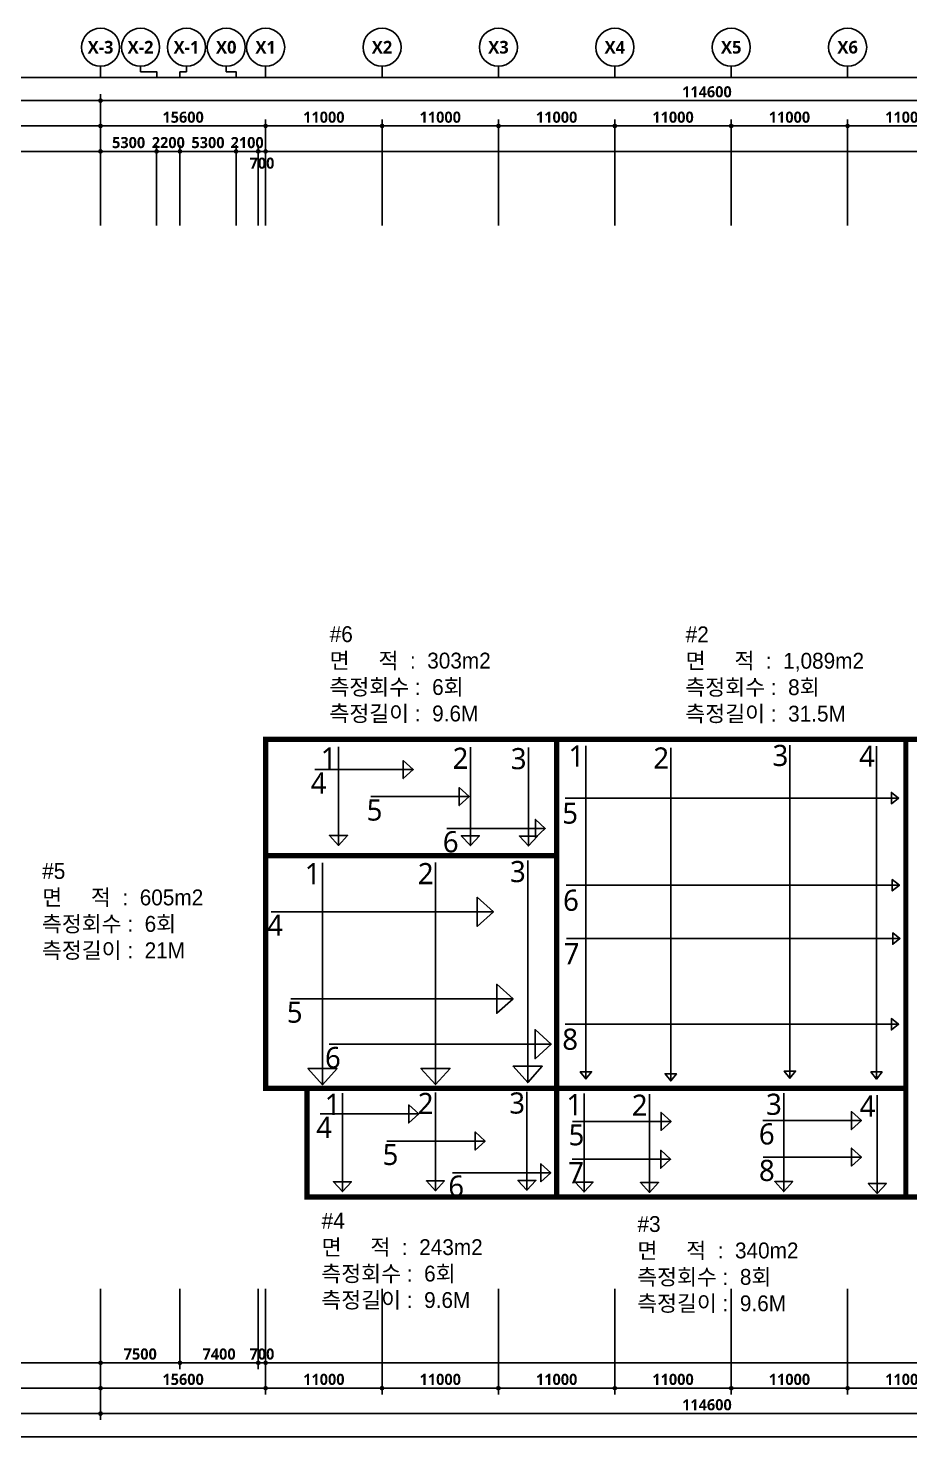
# Model space of a CAD drawing. Header units: millimetres. Extents: x -5354 to 981672, y -957001 to -780013.
# Drawn here: x 296646 to 379962, y -928197 to -794976 of the extents above; entities that cross this region are included whole.
import ezdxf
from ezdxf.enums import TextEntityAlignment as Align

# ---------------------------------------------------------------- set-up
doc = ezdxf.new("R2010")
doc.units = ezdxf.units.MM
doc.header["$LTSCALE"] = 300
doc.header["$MEASUREMENT"] = 0
doc.header["$PDSIZE"] = -10
doc.layers.get('0').update_dxf_attribs({"linetype": 'CONTINUOUS'})
doc.layers.get('Defpoints').update_dxf_attribs({"color": 153, "linetype": 'CONTINUOUS'})
for name, color, linetype in [('0.box', 2, 'CONTINUOUS'), ('0.line', 3, 'CONTINUOUS'), ('9-텍스트', 3, 'CONTINUOUS'), ('A-ANNO-TEXT1', 7, 'CONTINUOUS'), ('A-ST-AXIS-BUB', 7, 'CONTINUOUS'), ('A-ST-AXIS-DIM', 7, 'CONTINUOUS'), ('X-SEC-종$0$A-ST-AXIS-BUB', 7, 'CONTINUOUS'), ('검수라인', 3, 'CONTINUOUS')]:
    doc.layers.add(name, color=color, linetype=linetype)
doc.layers.add('Defpoint', color=161, linetype='CONTINUOUS', plot=False)
doc.styles.add('RXHS', font='')
doc.styles.add('SH_대대리576', font='')
doc.styles.add('운율4', font='malgun.ttf')
doc.styles.get('RXHS').set_extended_font_data('HY울릉도L')
doc.styles.get('SH_대대리576').set_extended_font_data('NanumGothic', bold=True)
doc.dimstyles.new('SHP 600', dxfattribs={"dimscale": 300, "dimtxt": 3.5, "dimasz": 1, "dimexe": 2, "dimexo": 2, "dimgap": 1, "dimtad": 1, "dimdec": 0, "dimzin": 0, "dimdsep": 46, "dimtxsty": 'SH_대대리576', "dimblk": 'DIMDOT', "dimcen": 0.09, "dimclrt": 3, "dimadec": 0, "dimazin": 1, "dimtfac": 1, "dimtdec": 0, "dimtix": 1, "dimtmove": 2, "dimatfit": 0, "dimldrblk": 'DIMDOT', "dimfxl": 1, "dimtolj": 1, "dimtzin": 0, "dimarcsym": 0})

# ---------------------------------------------------------------- blocks, each defined once
blk = doc.blocks.new('DIMDOT')
at = {"color": 0}
blk.add_line((-2, 0), (2, 0), dxfattribs=at)
for radius in [0.5, 0.25]:
    blk.add_circle((0, 0), radius, dxfattribs=at)
blk = doc.blocks.new('*D223')
at = {"layer": 'A-ST-AXIS-DIM', "color": 0, "lineweight": -2, "transparency": 16777216}
for p, q in [((303487, -813626), (303487, -801226)), ((417787, -801826), (303787, -801826)), ((418087, -813626), (418087, -801226))]:
    blk.add_line(p, q, dxfattribs=at)
at = {"layer": 'Defpoints', "color": 0, "transparency": 16777216}
for p in [(303487, -801826), (303487, -814226), (418087, -814226)]:
    blk.add_point(p, dxfattribs=at)
at = {"layer": 'A-ST-AXIS-DIM', "color": 0, "lineweight": -2, "transparency": 16777216, "xscale": 300, "yscale": 300, "zscale": 300, "rotation": 180}
blk.add_blockref('DIMDOT', (303487, -801826), dxfattribs=at)
at = {"layer": 'A-ST-AXIS-DIM', "color": 0, "lineweight": -2, "transparency": 16777216, "xscale": 300, "yscale": 300, "zscale": 300}
blk.add_blockref('DIMDOT', (418087, -801826), dxfattribs=at)
at = {"layer": 'A-ST-AXIS-DIM', "color": 3, "transparency": 16777216, "insert": (360787, -801001), "char_height": 1050, "attachment_point": 5, "style": 'SH_대대리576'}
blk.add_mtext('\\A1;114600', dxfattribs=at)
blk = doc.blocks.new('*D222')
at = {"layer": 'A-ST-AXIS-DIM', "color": 0, "lineweight": -2, "transparency": 16777216}
for p, q in [((319087, -813626), (319087, -803626)), ((329787, -804226), (319387, -804226)), ((330087, -813626), (330087, -803626))]:
    blk.add_line(p, q, dxfattribs=at)
at = {"layer": 'Defpoints', "color": 0, "transparency": 16777216}
for p in [(319087, -804226), (319087, -814226), (330087, -814226)]:
    blk.add_point(p, dxfattribs=at)
at = {"layer": 'A-ST-AXIS-DIM', "color": 0, "lineweight": -2, "transparency": 16777216, "xscale": 300, "yscale": 300, "zscale": 300, "rotation": 180}
blk.add_blockref('DIMDOT', (319087, -804226), dxfattribs=at)
at = {"layer": 'A-ST-AXIS-DIM', "color": 0, "lineweight": -2, "transparency": 16777216, "xscale": 300, "yscale": 300, "zscale": 300}
blk.add_blockref('DIMDOT', (330087, -804226), dxfattribs=at)
at = {"layer": 'A-ST-AXIS-DIM', "color": 3, "transparency": 16777216, "insert": (324587, -803401), "char_height": 1050, "attachment_point": 5, "style": 'SH_대대리576'}
blk.add_mtext('\\A1;11000', dxfattribs=at)
blk = doc.blocks.new('*D221')
at = {"layer": 'A-ST-AXIS-DIM', "color": 0, "lineweight": -2, "transparency": 16777216}
for p, q in [((330087, -813626), (330087, -803626)), ((340787, -804226), (330387, -804226)), ((341087, -813626), (341087, -803626))]:
    blk.add_line(p, q, dxfattribs=at)
at = {"layer": 'Defpoints', "color": 0, "transparency": 16777216}
for p in [(330087, -804226), (330087, -814226), (341087, -814226)]:
    blk.add_point(p, dxfattribs=at)
at = {"layer": 'A-ST-AXIS-DIM', "color": 0, "lineweight": -2, "transparency": 16777216, "xscale": 300, "yscale": 300, "zscale": 300, "rotation": 180}
blk.add_blockref('DIMDOT', (330087, -804226), dxfattribs=at)
at = {"layer": 'A-ST-AXIS-DIM', "color": 0, "lineweight": -2, "transparency": 16777216, "xscale": 300, "yscale": 300, "zscale": 300}
blk.add_blockref('DIMDOT', (341087, -804226), dxfattribs=at)
at = {"layer": 'A-ST-AXIS-DIM', "color": 3, "transparency": 16777216, "insert": (335587, -803401), "char_height": 1050, "attachment_point": 5, "style": 'SH_대대리576'}
blk.add_mtext('\\A1;11000', dxfattribs=at)
blk = doc.blocks.new('*D220')
at = {"layer": 'A-ST-AXIS-DIM', "color": 0, "lineweight": -2, "transparency": 16777216}
for p, q in [((341087, -813626), (341087, -803626)), ((351787, -804226), (341387, -804226)), ((352087, -813626), (352087, -803626))]:
    blk.add_line(p, q, dxfattribs=at)
at = {"layer": 'Defpoints', "color": 0, "transparency": 16777216}
for p in [(341087, -804226), (341087, -814226), (352087, -814226)]:
    blk.add_point(p, dxfattribs=at)
at = {"layer": 'A-ST-AXIS-DIM', "color": 0, "lineweight": -2, "transparency": 16777216, "xscale": 300, "yscale": 300, "zscale": 300, "rotation": 180}
blk.add_blockref('DIMDOT', (341087, -804226), dxfattribs=at)
at = {"layer": 'A-ST-AXIS-DIM', "color": 0, "lineweight": -2, "transparency": 16777216, "xscale": 300, "yscale": 300, "zscale": 300}
blk.add_blockref('DIMDOT', (352087, -804226), dxfattribs=at)
at = {"layer": 'A-ST-AXIS-DIM', "color": 3, "transparency": 16777216, "insert": (346587, -803401), "char_height": 1050, "attachment_point": 5, "style": 'SH_대대리576'}
blk.add_mtext('\\A1;11000', dxfattribs=at)
blk = doc.blocks.new('*D207')
at = {"layer": 'A-ST-AXIS-DIM', "color": 0, "lineweight": -2, "transparency": 16777216}
for p, q in [((352087, -813626), (352087, -803626)), ((362787, -804226), (352387, -804226)), ((363087, -813626), (363087, -803626))]:
    blk.add_line(p, q, dxfattribs=at)
at = {"layer": 'Defpoints', "color": 0, "transparency": 16777216}
for p in [(352087, -804226), (352087, -814226), (363087, -814226)]:
    blk.add_point(p, dxfattribs=at)
at = {"layer": 'A-ST-AXIS-DIM', "color": 0, "lineweight": -2, "transparency": 16777216, "xscale": 300, "yscale": 300, "zscale": 300, "rotation": 180}
blk.add_blockref('DIMDOT', (352087, -804226), dxfattribs=at)
at = {"layer": 'A-ST-AXIS-DIM', "color": 0, "lineweight": -2, "transparency": 16777216, "xscale": 300, "yscale": 300, "zscale": 300}
blk.add_blockref('DIMDOT', (363087, -804226), dxfattribs=at)
at = {"layer": 'A-ST-AXIS-DIM', "color": 3, "transparency": 16777216, "insert": (357587, -803401), "char_height": 1050, "attachment_point": 5, "style": 'SH_대대리576'}
blk.add_mtext('\\A1;11000', dxfattribs=at)
blk = doc.blocks.new('*D206')
at = {"layer": 'A-ST-AXIS-DIM', "color": 0, "lineweight": -2, "transparency": 16777216}
for p, q in [((363087, -813626), (363087, -803626)), ((373787, -804226), (363387, -804226)), ((374087, -813626), (374087, -803626))]:
    blk.add_line(p, q, dxfattribs=at)
at = {"layer": 'Defpoints', "color": 0, "transparency": 16777216}
for p in [(363087, -804226), (363087, -814226), (374087, -814226)]:
    blk.add_point(p, dxfattribs=at)
at = {"layer": 'A-ST-AXIS-DIM', "color": 0, "lineweight": -2, "transparency": 16777216, "xscale": 300, "yscale": 300, "zscale": 300, "rotation": 180}
blk.add_blockref('DIMDOT', (363087, -804226), dxfattribs=at)
at = {"layer": 'A-ST-AXIS-DIM', "color": 0, "lineweight": -2, "transparency": 16777216, "xscale": 300, "yscale": 300, "zscale": 300}
blk.add_blockref('DIMDOT', (374087, -804226), dxfattribs=at)
at = {"layer": 'A-ST-AXIS-DIM', "color": 3, "transparency": 16777216, "insert": (368587, -803401), "char_height": 1050, "attachment_point": 5, "style": 'SH_대대리576'}
blk.add_mtext('\\A1;11000', dxfattribs=at)
blk = doc.blocks.new('*D205')
at = {"layer": 'A-ST-AXIS-DIM', "color": 0, "lineweight": -2, "transparency": 16777216}
for p, q in [((374087, -813626), (374087, -803626)), ((384787, -804226), (374387, -804226)), ((385087, -813626), (385087, -803626))]:
    blk.add_line(p, q, dxfattribs=at)
at = {"layer": 'Defpoints', "color": 0, "transparency": 16777216}
for p in [(374087, -804226), (374087, -814226), (385087, -814226)]:
    blk.add_point(p, dxfattribs=at)
at = {"layer": 'A-ST-AXIS-DIM', "color": 0, "lineweight": -2, "transparency": 16777216, "xscale": 300, "yscale": 300, "zscale": 300, "rotation": 180}
blk.add_blockref('DIMDOT', (374087, -804226), dxfattribs=at)
at = {"layer": 'A-ST-AXIS-DIM', "color": 0, "lineweight": -2, "transparency": 16777216, "xscale": 300, "yscale": 300, "zscale": 300}
blk.add_blockref('DIMDOT', (385087, -804226), dxfattribs=at)
at = {"layer": 'A-ST-AXIS-DIM', "color": 3, "transparency": 16777216, "insert": (379587, -803401), "char_height": 1050, "attachment_point": 5, "style": 'SH_대대리576'}
blk.add_mtext('\\A1;11000', dxfattribs=at)
blk = doc.blocks.new('*D201')
at = {"layer": 'A-ST-AXIS-DIM', "color": 0, "lineweight": -2, "transparency": 16777216}
for p, q in [((303487, -813626), (303487, -803626)), ((318787, -804226), (303787, -804226)), ((319087, -813626), (319087, -803626))]:
    blk.add_line(p, q, dxfattribs=at)
at = {"layer": 'Defpoints', "color": 0, "transparency": 16777216}
for p in [(303487, -804226), (303487, -814226), (319087, -814226)]:
    blk.add_point(p, dxfattribs=at)
at = {"layer": 'A-ST-AXIS-DIM', "color": 0, "lineweight": -2, "transparency": 16777216, "xscale": 300, "yscale": 300, "zscale": 300, "rotation": 180}
blk.add_blockref('DIMDOT', (303487, -804226), dxfattribs=at)
at = {"layer": 'A-ST-AXIS-DIM', "color": 0, "lineweight": -2, "transparency": 16777216, "xscale": 300, "yscale": 300, "zscale": 300}
blk.add_blockref('DIMDOT', (319087, -804226), dxfattribs=at)
at = {"layer": 'A-ST-AXIS-DIM', "color": 3, "transparency": 16777216, "insert": (311287, -803401), "char_height": 1050, "attachment_point": 5, "style": 'SH_대대리576'}
blk.add_mtext('\\A1;15600', dxfattribs=at)
blk = doc.blocks.new('*D144')
at = {"layer": 'A-ST-AXIS-DIM', "color": 0, "lineweight": -2, "transparency": 16777216}
for p, q in [((374087, -914197), (374087, -924197)), ((385087, -914197), (385087, -924197)), ((374387, -923597), (384787, -923597))]:
    blk.add_line(p, q, dxfattribs=at)
at = {"layer": 'Defpoints', "color": 0, "transparency": 16777216}
for p in [(374087, -913597), (385087, -913597), (385087, -923597)]:
    blk.add_point(p, dxfattribs=at)
at = {"layer": 'A-ST-AXIS-DIM', "color": 0, "lineweight": -2, "transparency": 16777216, "xscale": 300, "yscale": 300, "zscale": 300, "rotation": 180}
blk.add_blockref('DIMDOT', (374087, -923597), dxfattribs=at)
at = {"layer": 'A-ST-AXIS-DIM', "color": 0, "lineweight": -2, "transparency": 16777216, "xscale": 300, "yscale": 300, "zscale": 300}
blk.add_blockref('DIMDOT', (385087, -923597), dxfattribs=at)
at = {"layer": 'A-ST-AXIS-DIM', "color": 3, "transparency": 16777216, "insert": (379587, -922772), "char_height": 1050, "attachment_point": 5, "style": 'SH_대대리576'}
blk.add_mtext('\\A1;11000', dxfattribs=at)
blk = doc.blocks.new('*D143')
at = {"layer": 'A-ST-AXIS-DIM', "color": 0, "lineweight": -2, "transparency": 16777216}
for p, q in [((363087, -914197), (363087, -924197)), ((374087, -914197), (374087, -924197)), ((363387, -923597), (373787, -923597))]:
    blk.add_line(p, q, dxfattribs=at)
at = {"layer": 'Defpoints', "color": 0, "transparency": 16777216}
for p in [(363087, -913597), (374087, -913597), (374087, -923597)]:
    blk.add_point(p, dxfattribs=at)
at = {"layer": 'A-ST-AXIS-DIM', "color": 0, "lineweight": -2, "transparency": 16777216, "xscale": 300, "yscale": 300, "zscale": 300, "rotation": 180}
blk.add_blockref('DIMDOT', (363087, -923597), dxfattribs=at)
at = {"layer": 'A-ST-AXIS-DIM', "color": 0, "lineweight": -2, "transparency": 16777216, "xscale": 300, "yscale": 300, "zscale": 300}
blk.add_blockref('DIMDOT', (374087, -923597), dxfattribs=at)
at = {"layer": 'A-ST-AXIS-DIM', "color": 3, "transparency": 16777216, "insert": (368587, -922772), "char_height": 1050, "attachment_point": 5, "style": 'SH_대대리576'}
blk.add_mtext('\\A1;11000', dxfattribs=at)
blk = doc.blocks.new('*D142')
at = {"layer": 'A-ST-AXIS-DIM', "color": 0, "lineweight": -2, "transparency": 16777216}
for p, q in [((352087, -914197), (352087, -924197)), ((363087, -914197), (363087, -924197)), ((352387, -923597), (362787, -923597))]:
    blk.add_line(p, q, dxfattribs=at)
at = {"layer": 'Defpoints', "color": 0, "transparency": 16777216}
for p in [(352087, -913597), (363087, -913597), (363087, -923597)]:
    blk.add_point(p, dxfattribs=at)
at = {"layer": 'A-ST-AXIS-DIM', "color": 0, "lineweight": -2, "transparency": 16777216, "xscale": 300, "yscale": 300, "zscale": 300, "rotation": 180}
blk.add_blockref('DIMDOT', (352087, -923597), dxfattribs=at)
at = {"layer": 'A-ST-AXIS-DIM', "color": 0, "lineweight": -2, "transparency": 16777216, "xscale": 300, "yscale": 300, "zscale": 300}
blk.add_blockref('DIMDOT', (363087, -923597), dxfattribs=at)
at = {"layer": 'A-ST-AXIS-DIM', "color": 3, "transparency": 16777216, "insert": (357587, -922772), "char_height": 1050, "attachment_point": 5, "style": 'SH_대대리576'}
blk.add_mtext('\\A1;11000', dxfattribs=at)
blk = doc.blocks.new('*D141')
at = {"layer": 'A-ST-AXIS-DIM', "color": 0, "lineweight": -2, "transparency": 16777216}
for p, q in [((341087, -914197), (341087, -924197)), ((352087, -914197), (352087, -924197)), ((341387, -923597), (351787, -923597))]:
    blk.add_line(p, q, dxfattribs=at)
at = {"layer": 'Defpoints', "color": 0, "transparency": 16777216}
for p in [(341087, -913597), (352087, -913597), (352087, -923597)]:
    blk.add_point(p, dxfattribs=at)
at = {"layer": 'A-ST-AXIS-DIM', "color": 0, "lineweight": -2, "transparency": 16777216, "xscale": 300, "yscale": 300, "zscale": 300, "rotation": 180}
blk.add_blockref('DIMDOT', (341087, -923597), dxfattribs=at)
at = {"layer": 'A-ST-AXIS-DIM', "color": 0, "lineweight": -2, "transparency": 16777216, "xscale": 300, "yscale": 300, "zscale": 300}
blk.add_blockref('DIMDOT', (352087, -923597), dxfattribs=at)
at = {"layer": 'A-ST-AXIS-DIM', "color": 3, "transparency": 16777216, "insert": (346587, -922772), "char_height": 1050, "attachment_point": 5, "style": 'SH_대대리576'}
blk.add_mtext('\\A1;11000', dxfattribs=at)
blk = doc.blocks.new('*D140')
at = {"layer": 'A-ST-AXIS-DIM', "color": 0, "lineweight": -2, "transparency": 16777216}
for p, q in [((330087, -914197), (330087, -924197)), ((341087, -914197), (341087, -924197)), ((330387, -923597), (340787, -923597))]:
    blk.add_line(p, q, dxfattribs=at)
at = {"layer": 'Defpoints', "color": 0, "transparency": 16777216}
for p in [(330087, -913597), (341087, -913597), (341087, -923597)]:
    blk.add_point(p, dxfattribs=at)
at = {"layer": 'A-ST-AXIS-DIM', "color": 0, "lineweight": -2, "transparency": 16777216, "xscale": 300, "yscale": 300, "zscale": 300, "rotation": 180}
blk.add_blockref('DIMDOT', (330087, -923597), dxfattribs=at)
at = {"layer": 'A-ST-AXIS-DIM', "color": 0, "lineweight": -2, "transparency": 16777216, "xscale": 300, "yscale": 300, "zscale": 300}
blk.add_blockref('DIMDOT', (341087, -923597), dxfattribs=at)
at = {"layer": 'A-ST-AXIS-DIM', "color": 3, "transparency": 16777216, "insert": (335587, -922772), "char_height": 1050, "attachment_point": 5, "style": 'SH_대대리576'}
blk.add_mtext('\\A1;11000', dxfattribs=at)
blk = doc.blocks.new('*D139')
at = {"layer": 'A-ST-AXIS-DIM', "color": 0, "lineweight": -2, "transparency": 16777216}
for p, q in [((319087, -914197), (319087, -924197)), ((330087, -914197), (330087, -924197)), ((319387, -923597), (329787, -923597))]:
    blk.add_line(p, q, dxfattribs=at)
at = {"layer": 'Defpoints', "color": 0, "transparency": 16777216}
for p in [(319087, -913597), (330087, -913597), (330087, -923597)]:
    blk.add_point(p, dxfattribs=at)
at = {"layer": 'A-ST-AXIS-DIM', "color": 0, "lineweight": -2, "transparency": 16777216, "xscale": 300, "yscale": 300, "zscale": 300, "rotation": 180}
blk.add_blockref('DIMDOT', (319087, -923597), dxfattribs=at)
at = {"layer": 'A-ST-AXIS-DIM', "color": 0, "lineweight": -2, "transparency": 16777216, "xscale": 300, "yscale": 300, "zscale": 300}
blk.add_blockref('DIMDOT', (330087, -923597), dxfattribs=at)
at = {"layer": 'A-ST-AXIS-DIM', "color": 3, "transparency": 16777216, "insert": (324587, -922772), "char_height": 1050, "attachment_point": 5, "style": 'SH_대대리576'}
blk.add_mtext('\\A1;11000', dxfattribs=at)
blk = doc.blocks.new('*D138')
at = {"layer": 'A-ST-AXIS-DIM', "color": 0, "lineweight": -2, "transparency": 16777216}
for p, q in [((303487, -914197), (303487, -924197)), ((319087, -914197), (319087, -924197)), ((303787, -923597), (318787, -923597))]:
    blk.add_line(p, q, dxfattribs=at)
at = {"layer": 'Defpoints', "color": 0, "transparency": 16777216}
for p in [(303487, -913597), (319087, -913597), (319087, -923597)]:
    blk.add_point(p, dxfattribs=at)
at = {"layer": 'A-ST-AXIS-DIM', "color": 0, "lineweight": -2, "transparency": 16777216, "xscale": 300, "yscale": 300, "zscale": 300, "rotation": 180}
blk.add_blockref('DIMDOT', (303487, -923597), dxfattribs=at)
at = {"layer": 'A-ST-AXIS-DIM', "color": 0, "lineweight": -2, "transparency": 16777216, "xscale": 300, "yscale": 300, "zscale": 300}
blk.add_blockref('DIMDOT', (319087, -923597), dxfattribs=at)
at = {"layer": 'A-ST-AXIS-DIM', "color": 3, "transparency": 16777216, "insert": (311287, -922772), "char_height": 1050, "attachment_point": 5, "style": 'SH_대대리576'}
blk.add_mtext('\\A1;15600', dxfattribs=at)
blk = doc.blocks.new('*D137')
at = {"layer": 'A-ST-AXIS-DIM', "color": 0, "lineweight": -2, "transparency": 16777216}
for p, q in [((303487, -914197), (303487, -926597)), ((418087, -914197), (418087, -926597)), ((303787, -925997), (417787, -925997))]:
    blk.add_line(p, q, dxfattribs=at)
at = {"layer": 'Defpoints', "color": 0, "transparency": 16777216}
for p in [(303487, -913597), (418087, -913597), (418087, -925997)]:
    blk.add_point(p, dxfattribs=at)
at = {"layer": 'A-ST-AXIS-DIM', "color": 0, "lineweight": -2, "transparency": 16777216, "xscale": 300, "yscale": 300, "zscale": 300, "rotation": 180}
blk.add_blockref('DIMDOT', (303487, -925997), dxfattribs=at)
at = {"layer": 'A-ST-AXIS-DIM', "color": 0, "lineweight": -2, "transparency": 16777216, "xscale": 300, "yscale": 300, "zscale": 300}
blk.add_blockref('DIMDOT', (418087, -925997), dxfattribs=at)
at = {"layer": 'A-ST-AXIS-DIM', "color": 3, "transparency": 16777216, "insert": (360787, -925172), "char_height": 1050, "attachment_point": 5, "style": 'SH_대대리576'}
blk.add_mtext('\\A1;114600', dxfattribs=at)
blk = doc.blocks.new('G$CBA52A250')
at = {"layer": 'A-ST-AXIS-BUB'}
for p, q in [((1177, 0), (1177, 525)), ((1177, 525), (1800, 525)), ((1800, 1050), (1800, 525))]:
    blk.add_line(p, q, dxfattribs=at)
blk.add_circle((1800, 2850), 1800, dxfattribs=at)
blk = doc.blocks.new('A-ST-AXIS-BUB-1')
at = {"layer": 'A-ST-AXIS-BUB'}
blk.add_line((0, 350), (0, 0), dxfattribs=at)
blk.add_circle((0, 950), 600, dxfattribs=at)
blk = doc.blocks.new('A-ST-AXIS-BUB-2')
at = {"layer": 'X-SEC-종$0$A-ST-AXIS-BUB'}
blk.add_line((1800, 1050, -103000), (1800, 525, -103000), dxfattribs=at)
at = {"layer": 'X-SEC-종$0$A-ST-AXIS-BUB', "elevation": -103000}
blk.add_lwpolyline([(3323, 0), (3323, 525), (1800, 525)], dxfattribs=at)
at = {"layer": 'X-SEC-종$0$A-ST-AXIS-BUB'}
blk.add_circle((1800, 2850, -103000), 1800, dxfattribs=at)
blk = doc.blocks.new('G$C1D72D447')
at = {"layer": 'X-SEC-종$0$A-ST-AXIS-BUB'}
blk.add_line((1800, 1050, -103000), (1800, 525, -103000), dxfattribs=at)
at = {"layer": 'X-SEC-종$0$A-ST-AXIS-BUB', "elevation": -103000}
blk.add_lwpolyline([(2723, 0), (2723, 525), (1800, 525)], dxfattribs=at)
at = {"layer": 'X-SEC-종$0$A-ST-AXIS-BUB'}
blk.add_circle((1800, 2850, -103000), 1800, dxfattribs=at)
blk = doc.blocks.new('*D93')
at = {"layer": 'A-ST-AXIS-DIM', "color": 0, "lineweight": -2, "transparency": 16777216}
for p, q in [((303487, -914197), (303487, -921797)), ((310987, -914197), (310987, -921797)), ((303787, -921197), (310687, -921197))]:
    blk.add_line(p, q, dxfattribs=at)
at = {"layer": 'Defpoints', "color": 0, "transparency": 16777216}
for p in [(303487, -913597), (310987, -913597), (310987, -921197)]:
    blk.add_point(p, dxfattribs=at)
at = {"layer": 'A-ST-AXIS-DIM', "color": 0, "lineweight": -2, "transparency": 16777216, "xscale": 300, "yscale": 300, "zscale": 300, "rotation": 180}
blk.add_blockref('DIMDOT', (303487, -921197), dxfattribs=at)
at = {"layer": 'A-ST-AXIS-DIM', "color": 0, "lineweight": -2, "transparency": 16777216, "xscale": 300, "yscale": 300, "zscale": 300}
blk.add_blockref('DIMDOT', (310987, -921197), dxfattribs=at)
at = {"layer": 'A-ST-AXIS-DIM', "color": 3, "transparency": 16777216, "insert": (307237, -920372), "char_height": 1050, "attachment_point": 5, "style": 'SH_대대리576'}
blk.add_mtext('\\A1;7500', dxfattribs=at)
blk = doc.blocks.new('*D92')
at = {"layer": 'A-ST-AXIS-DIM', "color": 0, "lineweight": -2, "transparency": 16777216}
for p, q in [((310987, -914197), (310987, -921797)), ((318387, -914197), (318387, -921797)), ((318087, -921197), (311287, -921197))]:
    blk.add_line(p, q, dxfattribs=at)
at = {"layer": 'Defpoints', "color": 0, "transparency": 16777216}
for p in [(310987, -913597), (318387, -913597), (310987, -921197)]:
    blk.add_point(p, dxfattribs=at)
at = {"layer": 'A-ST-AXIS-DIM', "color": 0, "lineweight": -2, "transparency": 16777216, "xscale": 300, "yscale": 300, "zscale": 300, "rotation": 180}
blk.add_blockref('DIMDOT', (310987, -921197), dxfattribs=at)
at = {"layer": 'A-ST-AXIS-DIM', "color": 0, "lineweight": -2, "transparency": 16777216, "xscale": 300, "yscale": 300, "zscale": 300}
blk.add_blockref('DIMDOT', (318387, -921197), dxfattribs=at)
at = {"layer": 'A-ST-AXIS-DIM', "color": 3, "transparency": 16777216, "insert": (314687, -920372), "char_height": 1050, "attachment_point": 5, "style": 'SH_대대리576'}
blk.add_mtext('\\A1;7400', dxfattribs=at)
blk = doc.blocks.new('*D91')
at = {"layer": 'A-ST-AXIS-DIM', "color": 0, "lineweight": -2, "transparency": 16777216}
for p, q in [((318387, -914197), (318387, -921797)), ((319087, -914197), (319087, -921797)), ((318087, -921197), (317787, -921197)), ((318387, -921197), (319087, -921197)), ((319387, -921197), (319687, -921197))]:
    blk.add_line(p, q, dxfattribs=at)
at = {"layer": 'Defpoints', "color": 0, "transparency": 16777216}
for p in [(318387, -913597), (319087, -913597), (319087, -921197)]:
    blk.add_point(p, dxfattribs=at)
at = {"layer": 'A-ST-AXIS-DIM', "color": 0, "lineweight": -2, "transparency": 16777216, "xscale": 300, "yscale": 300, "zscale": 300}
blk.add_blockref('DIMDOT', (318387, -921197), dxfattribs=at)
at = {"layer": 'A-ST-AXIS-DIM', "color": 0, "lineweight": -2, "transparency": 16777216, "xscale": 300, "yscale": 300, "zscale": 300, "rotation": 180}
blk.add_blockref('DIMDOT', (319087, -921197), dxfattribs=at)
at = {"layer": 'A-ST-AXIS-DIM', "color": 3, "transparency": 16777216, "insert": (318737, -920372), "char_height": 1050, "attachment_point": 5, "style": 'SH_대대리576'}
blk.add_mtext('\\A1;700', dxfattribs=at)
blk = doc.blocks.new('*D25')
at = {"layer": 'A-ST-AXIS-DIM', "color": 0, "lineweight": -2, "transparency": 16777216}
for p, q in [((303487, -813626), (303487, -806026)), ((308487, -806626), (303787, -806626)), ((308787, -813626), (308787, -806026))]:
    blk.add_line(p, q, dxfattribs=at)
at = {"layer": 'Defpoints', "color": 0, "transparency": 16777216}
for p in [(303487, -806626), (303487, -814226), (308787, -814226)]:
    blk.add_point(p, dxfattribs=at)
at = {"layer": 'A-ST-AXIS-DIM', "color": 0, "lineweight": -2, "transparency": 16777216, "xscale": 300, "yscale": 300, "zscale": 300, "rotation": 180}
blk.add_blockref('DIMDOT', (303487, -806626), dxfattribs=at)
at = {"layer": 'A-ST-AXIS-DIM', "color": 0, "lineweight": -2, "transparency": 16777216, "xscale": 300, "yscale": 300, "zscale": 300}
blk.add_blockref('DIMDOT', (308787, -806626), dxfattribs=at)
at = {"layer": 'A-ST-AXIS-DIM', "color": 3, "transparency": 16777216, "insert": (306137, -805801), "char_height": 1050, "attachment_point": 5, "style": 'SH_대대리576'}
blk.add_mtext('\\A1;5300', dxfattribs=at)
blk = doc.blocks.new('*D24')
at = {"layer": 'A-ST-AXIS-DIM', "color": 0, "lineweight": -2, "transparency": 16777216}
for p, q in [((308487, -806626), (308187, -806626)), ((308787, -813626), (308787, -806026)), ((310987, -806626), (308787, -806626)), ((310987, -813626), (310987, -806026)), ((311287, -806626), (311587, -806626))]:
    blk.add_line(p, q, dxfattribs=at)
at = {"layer": 'Defpoints', "color": 0, "transparency": 16777216}
for p in [(308787, -806626), (308787, -814226), (310987, -814226)]:
    blk.add_point(p, dxfattribs=at)
at = {"layer": 'A-ST-AXIS-DIM', "color": 0, "lineweight": -2, "transparency": 16777216, "xscale": 300, "yscale": 300, "zscale": 300}
blk.add_blockref('DIMDOT', (308787, -806626), dxfattribs=at)
at = {"layer": 'A-ST-AXIS-DIM', "color": 0, "lineweight": -2, "transparency": 16777216, "xscale": 300, "yscale": 300, "zscale": 300, "rotation": 180}
blk.add_blockref('DIMDOT', (310987, -806626), dxfattribs=at)
at = {"layer": 'A-ST-AXIS-DIM', "color": 3, "transparency": 16777216, "insert": (309887, -805801), "char_height": 1050, "attachment_point": 5, "style": 'SH_대대리576'}
blk.add_mtext('\\A1;2200', dxfattribs=at)
blk = doc.blocks.new('*D23')
at = {"layer": 'A-ST-AXIS-DIM', "color": 0, "lineweight": -2, "transparency": 16777216}
for p, q in [((315987, -806626), (315687, -806626)), ((316287, -813626), (316287, -806026)), ((318387, -806626), (316287, -806626)), ((318387, -813626), (318387, -806026)), ((318687, -806626), (318987, -806626))]:
    blk.add_line(p, q, dxfattribs=at)
at = {"layer": 'Defpoints', "color": 0, "transparency": 16777216}
for p in [(316287, -806626), (316287, -814226), (318387, -814226)]:
    blk.add_point(p, dxfattribs=at)
at = {"layer": 'A-ST-AXIS-DIM', "color": 0, "lineweight": -2, "transparency": 16777216, "xscale": 300, "yscale": 300, "zscale": 300}
blk.add_blockref('DIMDOT', (316287, -806626), dxfattribs=at)
at = {"layer": 'A-ST-AXIS-DIM', "color": 0, "lineweight": -2, "transparency": 16777216, "xscale": 300, "yscale": 300, "zscale": 300, "rotation": 180}
blk.add_blockref('DIMDOT', (318387, -806626), dxfattribs=at)
at = {"layer": 'A-ST-AXIS-DIM', "color": 3, "transparency": 16777216, "insert": (317337, -805801), "char_height": 1050, "attachment_point": 5, "style": 'SH_대대리576'}
blk.add_mtext('\\A1;2100', dxfattribs=at)
blk = doc.blocks.new('*D22')
at = {"layer": 'A-ST-AXIS-DIM', "color": 0, "lineweight": -2, "transparency": 16777216}
for p, q in [((310987, -813626), (310987, -806026)), ((315987, -806626), (311287, -806626)), ((316287, -813626), (316287, -806026))]:
    blk.add_line(p, q, dxfattribs=at)
at = {"layer": 'Defpoints', "color": 0, "transparency": 16777216}
for p in [(310987, -806626), (310987, -814226), (316287, -814226)]:
    blk.add_point(p, dxfattribs=at)
at = {"layer": 'A-ST-AXIS-DIM', "color": 0, "lineweight": -2, "transparency": 16777216, "xscale": 300, "yscale": 300, "zscale": 300, "rotation": 180}
blk.add_blockref('DIMDOT', (310987, -806626), dxfattribs=at)
at = {"layer": 'A-ST-AXIS-DIM', "color": 0, "lineweight": -2, "transparency": 16777216, "xscale": 300, "yscale": 300, "zscale": 300}
blk.add_blockref('DIMDOT', (316287, -806626), dxfattribs=at)
at = {"layer": 'A-ST-AXIS-DIM', "color": 3, "transparency": 16777216, "insert": (313637, -805801), "char_height": 1050, "attachment_point": 5, "style": 'SH_대대리576'}
blk.add_mtext('\\A1;5300', dxfattribs=at)
blk = doc.blocks.new('*D21')
at = {"layer": 'A-ST-AXIS-DIM', "color": 0, "lineweight": -2, "transparency": 16777216}
for p, q in [((318087, -806626), (317787, -806626)), ((318387, -813626), (318387, -806026)), ((318387, -806626), (319087, -806626)), ((319087, -813626), (319087, -806026)), ((319387, -806626), (319687, -806626))]:
    blk.add_line(p, q, dxfattribs=at)
at = {"layer": 'Defpoints', "color": 0, "transparency": 16777216}
for p in [(319087, -806626), (318387, -814226), (319087, -814226)]:
    blk.add_point(p, dxfattribs=at)
at = {"layer": 'A-ST-AXIS-DIM', "color": 0, "lineweight": -2, "transparency": 16777216, "xscale": 300, "yscale": 300, "zscale": 300}
blk.add_blockref('DIMDOT', (318387, -806626), dxfattribs=at)
at = {"layer": 'A-ST-AXIS-DIM', "color": 0, "lineweight": -2, "transparency": 16777216, "xscale": 300, "yscale": 300, "zscale": 300, "rotation": 180}
blk.add_blockref('DIMDOT', (319087, -806626), dxfattribs=at)
at = {"layer": 'A-ST-AXIS-DIM', "color": 3, "transparency": 16777216, "insert": (318737, -807750), "char_height": 1050, "attachment_point": 5, "style": 'SH_대대리576'}
blk.add_mtext('\\A1;700', dxfattribs=at)

msp = doc.modelspace()

# ---------------------------------------------------------------- linework, layer by layer
at = {"layer": '0.box', "const_width": 500, "elevation": 103000}
for points in [[(346587.2, -873225.9), (319087.2, -873225.9), (319087.2, -862225.9), (346587.2, -862225.9)], [(379587.2, -895225.9), (346587.2, -895225.9), (346587.2, -862225.9), (379587.2, -862225.9)], [(379587.2, -862225.9), (418087.2, -862225.9), (418087.2, -905525.9), (379587.2, -905525.9)], [(319087.2, -873225.9), (346587.2, -873225.9), (346587.2, -895225.9), (319087.2, -895225.9)], [(322987.2, -895225.9), (346587.2, -895225.9), (346587.2, -905525.9), (322987.2, -905525.9)], [(346587.2, -905525.9), (379587.2, -905525.9), (379587.2, -895225.9), (346587.2, -895225.9)]]:
    msp.add_lwpolyline(points, close=True, dxfattribs=at)
at = {"layer": '0.line'}
for points, elevation in [([(325971.9, -862957.8), (325971.9, -872257.8), (326824.3, -871322.9), (325119.5, -871322.9), (325971.9, -872257.8)], 103000), ([(349350.5, -862851.3), (349350.5, -894351.3), (348815.9, -893673.9), (349885, -893673.9), (349350.5, -894351.3), (349350.5, -894351.3)], 103000), ([(357366.2, -863033.8), (357366.2, -894533.8), (356831.7, -893856.4), (357900.8, -893856.4), (357366.2, -894533.8), (357366.2, -894533.8)], 103000), ([(368631.3, -862791.3), (368631.3, -894291.3), (368096.8, -893613.9), (369165.9, -893613.9), (368631.3, -894291.3), (368631.3, -894291.3)], 103000), ([(323732.7, -865094), (333032.7, -865094), (332097.8, -864241.6), (332097.8, -865946.3), (333032.7, -865094)], 206000), ([(329016, -867651.9), (338316, -867651.9), (337381.1, -866799.5), (337381.1, -868504.3), (338316, -867651.9)], 103000), ([(347396.5, -867793), (378896.5, -867793), (378219.1, -868327.6), (378219.1, -867258.5), (378896.5, -867793), (378896.5, -867793)], 103000), ([(336214.3, -870653.5), (345514.3, -870653.5), (344579.4, -869801.1), (344579.4, -871505.9), (345514.3, -870653.5)], 103000), ([(324455.5, -873900.8), (324455.5, -894900.8), (325830.2, -893366.4), (323080.9, -893366.4), (324455.5, -894900.8)], 103000), ([(343849.6, -873692.4), (343849.6, -894692.4), (345224.2, -893158), (342474.9, -893158), (343849.6, -894692.4)], 103000), ([(347475.4, -876038.6), (378975.4, -876038.6), (378298, -876573.1), (378298, -875504), (378975.4, -876038.6), (378975.4, -876038.6)], 103000), ([(319617, -878548.5), (340617, -878548.5), (339082.6, -877173.9), (339082.6, -879923.2), (340617, -878548.5)], 103000), ([(347528.6, -881082.8), (379028.6, -881082.8), (378351.2, -881617.4), (378351.2, -880548.3), (379028.6, -881082.8), (379028.6, -881082.8)], 103000), ([(321468.5, -886765.9), (342468.5, -886765.9), (340934.1, -885391.3), (340934.1, -888140.6), (342468.5, -886765.9)], 103000), ([(347396.5, -889180.5), (378896.5, -889180.5), (378219.1, -889715.1), (378219.1, -888646), (378896.5, -889180.5), (378896.5, -889180.5)], 103000), ([(326344, -895710.1), (326344, -905010.1), (327196.4, -904075.3), (325491.6, -904075.3), (326344, -905010.1)], 206000), ([(335136, -895622.7), (335136, -904922.7), (335988.4, -903987.8), (334283.6, -903987.8), (335136, -904922.7)], 103000), ([(343783.1, -895583.8), (343783.1, -904883.8), (344635.5, -903948.9), (342930.7, -903948.9), (343783.1, -904883.8)], 103000), ([(349183.6, -895741.8), (349183.6, -905041.8), (350036, -904106.9), (348331.3, -904106.9), (349183.6, -905041.8)], 309000), ([(355363.8, -895789.7), (355363.8, -905089.7), (356216.2, -904154.8), (354511.4, -904154.8), (355363.8, -905089.7)], 206000), ([(368045.7, -895700.4), (368045.7, -905000.4), (368898.1, -904065.6), (367193.3, -904065.6), (368045.7, -905000.4)], 103000), ([(376893, -895883.8), (376893, -905183.8), (377745.4, -904248.9), (376040.6, -904248.9), (376893, -905183.8)], 103000), ([(324251.5, -897663.1), (333551.5, -897663.1), (332616.6, -896810.7), (332616.6, -898515.5), (333551.5, -897663.1)], 309000), ([(348099.5, -898362.1), (357399.5, -898362.1), (356464.6, -897509.7), (356464.6, -899214.5), (357399.5, -898362.1)], 412000), ([(366083.2, -898286.5), (375383.2, -898286.5), (374448.3, -897434.1), (374448.3, -899138.9), (375383.2, -898286.5)], 206000), ([(330524.6, -900221), (339824.6, -900221), (338889.8, -899368.6), (338889.8, -901073.4), (339824.6, -900221)], 206000), ([(348057.5, -901948), (357357.5, -901948), (356422.6, -901095.6), (356422.6, -902800.4), (357357.5, -901948)], 309000), ([(366090.5, -901735), (375390.5, -901735), (374455.6, -900882.6), (374455.6, -902587.4), (375390.5, -901735)], 206000), ([(336733, -903222.6), (346033, -903222.6), (345098.1, -902370.2), (345098.1, -904075), (346033, -903222.6)], 206000)]:
    msp.add_lwpolyline(points, dxfattribs=dict(at, elevation=elevation))
for points in [[(338430.2, -862980.3), (338430.2, -872280.3), (339282.6, -871345.4), (337577.8, -871345.4), (338430.2, -872280.3)], [(343924.3, -863014.6), (343924.3, -872314.6), (344776.7, -871379.8), (343071.9, -871379.8), (343924.3, -872314.6)], [(376814.4, -862866.2), (376814.4, -894366.2), (376279.9, -893688.8), (377349, -893688.8), (376814.4, -894366.2), (376814.4, -894366.2)], [(335140.6, -873889.2), (335140.6, -894889.2), (336515.3, -893354.7), (333765.9, -893354.7), (335140.6, -894889.2)], [(325080.9, -891061.5), (346080.9, -891061.5), (344546.5, -889686.8), (344546.5, -892436.1), (346080.9, -891061.5)]]:
    msp.add_lwpolyline(points, dxfattribs=at)
at = {"layer": 'Defpoint'}
for points in [[(439687.2, -928197.4), (268487.2, -928197.4), (268487.2, -799625.9), (439687.2, -799625.9)], [(437487.2, -925997.4), (270687.2, -925997.4), (270687.2, -801825.9), (437487.2, -801825.9)], [(435087.2, -923597.4), (273087.2, -923597.4), (273087.2, -804225.9), (435087.2, -804225.9)], [(432687.2, -921197.4), (275487.2, -921197.4), (275487.2, -806625.9), (432687.2, -806625.9)]]:
    msp.add_lwpolyline(points, close=True, dxfattribs=at)

# ---------------------------------------------------------------- block references
msp.add_blockref('G$CBA52A250', (309810.1, -799625.9))
at = {"layer": 'A-ST-AXIS-BUB', "xscale": 3, "yscale": 3, "zscale": 3}
for p in [(303487.2, -799625.9), (319087.2, -799625.9), (330087.2, -799625.9), (341087.2, -799625.9), (352087.2, -799625.9), (363087.2, -799625.9), (374087.2, -799625.9)]:
    msp.add_blockref('A-ST-AXIS-BUB-1', p, dxfattribs=at)
at = {"layer": 'A-ST-AXIS-BUB'}
for name, p in [('A-ST-AXIS-BUB-2', (305464.3, -799625.9)), ('G$C1D72D447', (313564.3, -799625.9))]:
    msp.add_blockref(name, p, dxfattribs=at)

# ---------------------------------------------------------------- texts
at = {"layer": '9-텍스트', "color": 3, "char_height": 1500, "attachment_point": 1, "style": 'RXHS'}
for s, heights, insert in [('\\pxi0.02023;{\\fGulim|b0|i0|c129|p50;#6\\P면     적  :  303m2\\P\\pi0;측정회수 :  6회\\P측정길이 :  9.6M}', [0], (325111.6, -851536.1, 206000)), ('\\pxi0.02023;{\\fGulim|b0|i0|c129|p50;#2\\P면     적  :  1,089m2\\P\\pi0;측정회수 :  8회\\P측정길이 :  31.5M}', [9315.6], (358752.6, -851551.9, 206000)), ('\\pxi0.02023;{\\fGulim|b0|i0|c129|p50;#5\\P면     적  :  605m2\\P\\pi0;측정회수 :  6회\\P측정길이 :  21M}', [0], (297940.2, -873933.7, 309000)), ('\\pxi0.02023;{\\fGulim|b0|i0|c129|p50;#4\\P면     적  :  243m2\\P\\pi0;측정회수 :  6회\\P측정길이 :  9.6M}', [0], (324352.2, -907008.5, 206000)), ('\\pxi0.02023;{\\fGulim|b0|i0|c129|p50;#3\\P면     적  :  340m2\\P\\pi0;측정회수 :  8회\\P측정길이 :  9.6M}', [0], (354195, -907321.9, 206000))]:
    msp.add_mtext_dynamic_manual_height_columns(s, width=20376.871, gutter_width=1500, heights=heights, dxfattribs=dict(at, insert=insert))
at = {"layer": 'A-ANNO-TEXT1', "style": 'SH_대대리576'}
for s, p in [('X-3', (303487.2, -796775.9)), ('X-2', (307264.3, -796775.9)), ('X-1', (311610.1, -796775.9)), ('X0', (315364.3, -796775.9)), ('X1', (319087.2, -796775.9)), ('X2', (330087.2, -796775.9)), ('X3', (341087.2, -796775.9)), ('X4', (352087.2, -796775.9)), ('X5', (363087.2, -796775.9)), ('X6', (374087.2, -796775.9))]:
    msp.add_text(s, height=1200, dxfattribs=at).set_placement(p, align=Align.MIDDLE_CENTER)
at = {"layer": '검수라인', "style": '운율4'}
for s, p in [('1', (324300.3, -865000.9, 206000)), ('2', (336758.6, -865023.4, 103000)), ('3', (342252.7, -865057.8, 103000)), ('1', (347710.3, -864813.8, 309000)), ('2', (355726.1, -864996.3, 309000)), ('3', (366991.2, -864753.9, 309000)), ('4', (375174.3, -864828.7, 206000)), ('4', (323349.1, -867361, 309000)), ('5', (328632.4, -869918.9, 206000)), ('5', (347118.8, -870207.1, 309000)), ('6', (335830.6, -872920.5, 206000)), ('2', (333469, -875932.3, 103000)), ('3', (342178, -875735.5, 206000)), ('1', (322783.9, -875943.9, 206000)), ('6', (347197.7, -878452.6, 309000)), ('4', (319233.4, -880815.6, 206000)), ('7', (347251, -883496.9, 309000)), ('5', (321084.9, -889033, 206000)), ('8', (347118.8, -891594.6, 309000)), ('6', (324697.3, -893328.5, 103000)), ('1', (324672.4, -897753.3, 309000)), ('2', (333464.4, -897665.8, 206000)), ('3', (342111.5, -897626.9, 206000)), ('1', (347512, -897784.9, 412000)), ('2', (353692.2, -897832.8, 309000)), ('3', (366374.1, -897743.6, 206000)), ('4', (375221.4, -897926.9, 206000)), ('4', (323867.8, -899930.1, 412000)), ('5', (347715.9, -900629.1, 515000)), ('6', (365699.6, -900553.5, 309000)), ('5', (330141, -902488, 309000)), ('7', (347673.8, -904215, 412000)), ('8', (365706.9, -904002, 309000)), ('6', (336349.4, -905489.6, 309000))]:
    msp.add_text(s, height=2000, dxfattribs=at).set_placement(p)

# ---------------------------------------------------------------- dimensions: what is measured, and where the dimension line sits
at = {"layer": 'A-ST-AXIS-DIM'}
for base, p1, p2, picture, middle in [((303487.2, -801825.9), (418087.2, -814225.9), (303487.2, -814225.9), '*D223', (360787.2, -801000.9)), ((303487.2, -804225.9), (319087.2, -814225.9), (303487.2, -814225.9), '*D201', (311287.2, -803400.9)), ((319087.2, -804225.9), (330087.2, -814225.9), (319087.2, -814225.9), '*D222', (324587.2, -803400.9)), ((330087.2, -804225.9), (341087.2, -814225.9), (330087.2, -814225.9), '*D221', (335587.2, -803400.9)), ((341087.2, -804225.9), (352087.2, -814225.9), (341087.2, -814225.9), '*D220', (346587.2, -803400.9)), ((352087.2, -804225.9), (363087.2, -814225.9), (352087.2, -814225.9), '*D207', (357587.2, -803400.9)), ((363087.2, -804225.9), (374087.2, -814225.9), (363087.2, -814225.9), '*D206', (368587.2, -803400.9)), ((374087.2, -804225.9), (385087.2, -814225.9), (374087.2, -814225.9), '*D205', (379587.2, -803400.9)), ((303487.2, -806625.9), (308787.2, -814225.9), (303487.2, -814225.9), '*D25', (306137.2, -805800.9)), ((308787.2, -806625.9), (310987.2, -814225.9), (308787.2, -814225.9), '*D24', (309887.2, -805800.9)), ((310987.2, -806625.9), (316287.2, -814225.9), (310987.2, -814225.9), '*D22', (313637.2, -805800.9)), ((316287.2, -806625.9), (318387.2, -814225.9), (316287.2, -814225.9), '*D23', (317337.2, -805800.9)), ((310987.2, -921197.4), (303487.2, -913597.4), (310987.2, -913597.4), '*D93', (307237.2, -920372.4)), ((319087.2, -921197.4), (318387.2, -913597.4), (319087.2, -913597.4), '*D91', (318737.2, -920372.4))]:
    dim = msp.add_linear_dim(base=base, p1=p1, p2=p2, dimstyle='SHP 600', dxfattribs=at)
    dim.commit()
    dim.dimension.update_dxf_attribs({"geometry": picture, "text_midpoint": middle})
dim = msp.add_linear_dim(base=(319087.2, -806625.9), p1=(318387.2, -814225.9), p2=(319087.2, -814225.9), angle=180, dimstyle='SHP 600', dxfattribs=at)
dim.commit()
dim.dimension.update_dxf_attribs({"geometry": '*D21', "text_midpoint": (318737.2, -807750.2), "dimtype": 160})
for base, p1, p2, picture, middle in [((319087.2, -923597.4), (303487.2, -913597.4), (319087.2, -913597.4), '*D138', (311287.2, -922772.4)), ((418087.2, -925997.4), (303487.2, -913597.4), (418087.2, -913597.4), '*D137', (360787.2, -925172.4)), ((310987.2, -921197.4), (318387.2, -913597.4), (310987.2, -913597.4), '*D92', (314687.2, -920372.4)), ((330087.2, -923597.4), (319087.2, -913597.4), (330087.2, -913597.4), '*D139', (324587.2, -922772.4)), ((341087.2, -923597.4), (330087.2, -913597.4), (341087.2, -913597.4), '*D140', (335587.2, -922772.4)), ((352087.2, -923597.4), (341087.2, -913597.4), (352087.2, -913597.4), '*D141', (346587.2, -922772.4)), ((363087.2, -923597.4), (352087.2, -913597.4), (363087.2, -913597.4), '*D142', (357587.2, -922772.4)), ((374087.2, -923597.4), (363087.2, -913597.4), (374087.2, -913597.4), '*D143', (368587.2, -922772.4)), ((385087.2, -923597.4), (374087.2, -913597.4), (385087.2, -913597.4), '*D144', (379587.2, -922772.4))]:
    dim = msp.add_linear_dim(base=base, p1=p1, p2=p2, angle=180, dimstyle='SHP 600', dxfattribs=at)
    dim.commit()
    dim.dimension.update_dxf_attribs({"geometry": picture, "text_midpoint": middle})

doc.saveas('drawing.dxf')
